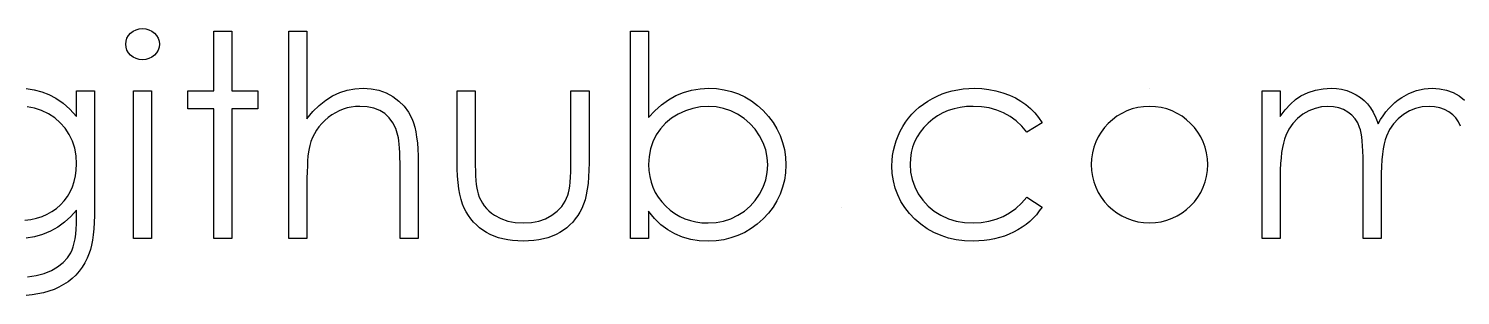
# Model space of a CAD drawing. Header units: millimetres. Extents: x -27 to 266, y -7 to 117.
# Drawn here: x 111.53 to 136.35, y 64.7 to 69.32 of the extents above; entities that cross this region are included whole.
import ezdxf

# ---------------------------------------------------------------- set-up
doc = ezdxf.new("R2010")
doc.units = ezdxf.units.MM

msp = doc.modelspace()

# ---------------------------------------------------------------- linework, layer by layer
at = {"color": 7, "linetype": 'Continuous'}
for p, q in [((130.966, 68.284), (130.966, 68.284)), ((125.625, 66.22), (125.625, 66.22))]:
    msp.add_line(p, q, dxfattribs=at)
at = {"color": 7, "linetype": 'Continuous', "flags": 128}
for points in [[(113.508, 69.316), (113.566, 69.311), (113.62, 69.296), (113.67, 69.271), (113.715, 69.237), (113.752, 69.195), (113.779, 69.149), (113.795, 69.099), (113.801, 69.045), (113.801, 69.045), (113.795, 68.993), (113.779, 68.944), (113.752, 68.898), (113.715, 68.857), (113.67, 68.822), (113.62, 68.797), (113.566, 68.783), (113.508, 68.778), (113.508, 68.778), (113.45, 68.783), (113.398, 68.797), (113.348, 68.822), (113.303, 68.857), (113.266, 68.898), (113.239, 68.944), (113.223, 68.993), (113.217, 69.045), (113.217, 69.045), (113.223, 69.099), (113.239, 69.149), (113.266, 69.195), (113.303, 69.237), (113.348, 69.271), (113.398, 69.296), (113.45, 69.311), (113.508, 69.316)], [(114.743, 69.271), (115.057, 69.271), (115.057, 69.271), (115.057, 68.239), (115.057, 68.239), (115.506, 68.239), (115.506, 68.239), (115.506, 67.925), (115.506, 67.925), (115.057, 67.925), (115.057, 67.925), (115.057, 65.681), (115.057, 65.681), (114.743, 65.681), (114.743, 65.681), (114.743, 67.925), (114.743, 67.925), (114.294, 67.925), (114.294, 67.925), (114.294, 68.239), (114.294, 68.239), (114.743, 68.239), (114.743, 68.239), (114.743, 69.271)], [(116.044, 69.271), (116.359, 69.271), (116.359, 69.271), (116.359, 67.756), (116.359, 67.756), (116.462, 67.88), (116.572, 67.987), (116.685, 68.079), (116.804, 68.152), (116.929, 68.21), (117.058, 68.251), (117.192, 68.276), (117.332, 68.284), (117.332, 68.284), (117.473, 68.275), (117.607, 68.248), (117.731, 68.203), (117.848, 68.14), (117.953, 68.061), (118.044, 67.971), (118.12, 67.867), (118.181, 67.751), (118.206, 67.686), (118.228, 67.612), (118.246, 67.53), (118.261, 67.438), (118.273, 67.338), (118.281, 67.23), (118.287, 67.113), (118.288, 66.988), (118.288, 66.988), (118.288, 65.681), (118.288, 65.681), (117.974, 65.681), (117.974, 65.681), (117.974, 66.885), (117.974, 66.885), (117.973, 66.989), (117.972, 67.084), (117.969, 67.171), (117.965, 67.248), (117.96, 67.316), (117.954, 67.375), (117.946, 67.426), (117.937, 67.467), (117.937, 67.467), (117.9, 67.584), (117.849, 67.687), (117.786, 67.773), (117.71, 67.844), (117.621, 67.899), (117.519, 67.938), (117.404, 67.962), (117.276, 67.97), (117.276, 67.97), (117.201, 67.967), (117.127, 67.958), (117.055, 67.943), (116.985, 67.922), (116.917, 67.894), (116.852, 67.861), (116.788, 67.821), (116.727, 67.775), (116.668, 67.725), (116.616, 67.672), (116.568, 67.616), (116.525, 67.557), (116.488, 67.495), (116.456, 67.431), (116.429, 67.363), (116.407, 67.293), (116.407, 67.293), (116.396, 67.241), (116.386, 67.18), (116.377, 67.11), (116.37, 67.028), (116.366, 66.938), (116.361, 66.837), (116.359, 66.727), (116.359, 66.606), (116.359, 66.606), (116.359, 65.681), (116.359, 65.681), (116.044, 65.681), (116.044, 65.681), (116.044, 69.271)], [(121.967, 65.681), (121.967, 69.271), (121.967, 69.271), (122.282, 69.271), (122.282, 69.271), (122.282, 67.775), (122.282, 67.775), (122.39, 67.895), (122.505, 67.998), (122.626, 68.086), (122.753, 68.157), (122.887, 68.213), (123.026, 68.252), (123.173, 68.276), (123.325, 68.284), (123.325, 68.284), (123.46, 68.278), (123.591, 68.259), (123.717, 68.229), (123.837, 68.187), (123.952, 68.133), (124.063, 68.066), (124.168, 67.987), (124.269, 67.896), (124.36, 67.797), (124.44, 67.692), (124.507, 67.582), (124.562, 67.467), (124.605, 67.347), (124.635, 67.222), (124.653, 67.091), (124.66, 66.955), (124.66, 66.955), (124.653, 66.821), (124.635, 66.692), (124.604, 66.568), (124.561, 66.449), (124.506, 66.335), (124.438, 66.226), (124.358, 66.122), (124.265, 66.023), (124.164, 65.932), (124.058, 65.854), (123.947, 65.787), (123.83, 65.733), (123.709, 65.691), (123.583, 65.66), (123.451, 65.643), (123.315, 65.637), (123.315, 65.637), (123.159, 65.644), (123.011, 65.667), (122.871, 65.707), (122.738, 65.761), (122.613, 65.832), (122.495, 65.921), (122.385, 66.029), (122.282, 66.155), (122.282, 66.155), (122.282, 65.681), (122.282, 65.681), (121.967, 65.681)], [(111.493, 68.277), (111.629, 68.257), (111.761, 68.223), (111.887, 68.175), (112.009, 68.111), (112.131, 68.025), (112.249, 67.919), (112.365, 67.792), (112.365, 67.792), (112.365, 68.239)], [(129.102, 67.685), (128.839, 67.521), (128.839, 67.521), (128.75, 67.626), (128.653, 67.718), (128.548, 67.795), (128.436, 67.858), (128.315, 67.907), (128.187, 67.942), (128.052, 67.963), (127.908, 67.97), (127.908, 67.97), (127.793, 67.965), (127.682, 67.952), (127.577, 67.929), (127.477, 67.897), (127.382, 67.856), (127.291, 67.805), (127.206, 67.746), (127.125, 67.678), (127.052, 67.603), (126.989, 67.523), (126.935, 67.441), (126.891, 67.354), (126.857, 67.263), (126.833, 67.169), (126.819, 67.07), (126.814, 66.967), (126.814, 66.967), (126.823, 66.833), (126.849, 66.704), (126.894, 66.578), (126.957, 66.456), (127.035, 66.343), (127.127, 66.242), (127.232, 66.156), (127.35, 66.083), (127.479, 66.025), (127.615, 65.984), (127.759, 65.959), (127.91, 65.951), (127.91, 65.951), (128.049, 65.958), (128.182, 65.979), (128.307, 66.014), (128.427, 66.063), (128.54, 66.126), (128.646, 66.203), (128.746, 66.294), (128.839, 66.399), (128.839, 66.399), (129.102, 66.227), (129.102, 66.227), (129.054, 66.159), (129.003, 66.094), (128.946, 66.034), (128.887, 65.978), (128.824, 65.925), (128.756, 65.877), (128.684, 65.832), (128.609, 65.792), (128.531, 65.755), (128.449, 65.724), (128.366, 65.697), (128.279, 65.675), (128.19, 65.658), (128.097, 65.646), (128.003, 65.639), (127.905, 65.637), (127.905, 65.637), (127.757, 65.642), (127.615, 65.66), (127.48, 65.69), (127.351, 65.731), (127.228, 65.785), (127.112, 65.85), (127.002, 65.927), (126.899, 66.016), (126.805, 66.113), (126.725, 66.216), (126.656, 66.324), (126.6, 66.437), (126.556, 66.555), (126.525, 66.678), (126.506, 66.806), (126.5, 66.939), (126.5, 66.939), (126.502, 67.03), (126.511, 67.119), (126.525, 67.206), (126.547, 67.292), (126.572, 67.376), (126.605, 67.459), (126.643, 67.539), (126.686, 67.619), (126.735, 67.695), (126.788, 67.767), (126.846, 67.835), (126.908, 67.898), (126.974, 67.957), (127.045, 68.011), (127.121, 68.062), (127.2, 68.108), (127.283, 68.149), (127.368, 68.185), (127.456, 68.215), (127.546, 68.24), (127.639, 68.259), (127.734, 68.273), (127.831, 68.281), (127.931, 68.284), (127.931, 68.284), (128.057, 68.279), (128.181, 68.264), (128.302, 68.241), (128.421, 68.206), (128.535, 68.164), (128.64, 68.116), (128.735, 68.062), (128.822, 68.003), (128.902, 67.936), (128.975, 67.861), (129.042, 67.777), (129.102, 67.685)], [(132.916, 68.239), (133.23, 68.239), (133.23, 68.239), (133.23, 67.795), (133.23, 67.795), (133.317, 67.91), (133.406, 68.008), (133.495, 68.089), (133.585, 68.154), (133.585, 68.154), (133.712, 68.211), (133.842, 68.252), (133.976, 68.276), (134.112, 68.284), (134.112, 68.284), (134.205, 68.279), (134.295, 68.266), (134.382, 68.243), (134.467, 68.21), (134.548, 68.17), (134.62, 68.125), (134.685, 68.073), (134.742, 68.015), (134.793, 67.947), (134.841, 67.867), (134.886, 67.774), (134.926, 67.666), (134.926, 67.666), (134.968, 67.74), (135.013, 67.809), (135.061, 67.873), (135.111, 67.933), (135.163, 67.988), (135.218, 68.039), (135.275, 68.085), (135.336, 68.126), (135.461, 68.195), (135.591, 68.245), (135.725, 68.274), (135.864, 68.284), (135.864, 68.284), (135.993, 68.276), (136.113, 68.251), (136.226, 68.209), (136.331, 68.151), (136.426, 68.078)], [(112.365, 68.239), (112.679, 68.239), (112.679, 68.239), (112.679, 66.209), (112.679, 66.209), (112.678, 66.08), (112.673, 65.959), (112.666, 65.848), (112.656, 65.745), (112.643, 65.651), (112.626, 65.567), (112.608, 65.491), (112.586, 65.425), (112.586, 65.425), (112.551, 65.339), (112.51, 65.259), (112.464, 65.184), (112.411, 65.114), (112.352, 65.049), (112.289, 64.989), (112.218, 64.933), (112.142, 64.884), (112.061, 64.839), (111.977, 64.801), (111.887, 64.768), (111.794, 64.742), (111.697, 64.721), (111.596, 64.706), (111.491, 64.697)], [(113.352, 68.239), (113.666, 68.239), (113.666, 68.239), (113.666, 65.681), (113.666, 65.681), (113.352, 65.681), (113.352, 65.681), (113.352, 68.239)], [(118.961, 68.239), (119.275, 68.239), (119.275, 68.239), (119.275, 67.053), (119.275, 67.053), (119.276, 66.948), (119.278, 66.853), (119.282, 66.765), (119.288, 66.686), (119.295, 66.616), (119.303, 66.554), (119.313, 66.5), (119.325, 66.455), (119.325, 66.455), (119.346, 66.398), (119.371, 66.344), (119.4, 66.294), (119.433, 66.246), (119.471, 66.201), (119.513, 66.16), (119.558, 66.121), (119.609, 66.086), (119.719, 66.027), (119.84, 65.984), (119.97, 65.959), (120.11, 65.951), (120.11, 65.951), (120.25, 65.959), (120.379, 65.984), (120.497, 66.025), (120.604, 66.083), (120.697, 66.153), (120.775, 66.235), (120.837, 66.327), (120.884, 66.43), (120.884, 66.43), (120.895, 66.472), (120.906, 66.524), (120.915, 66.586), (120.923, 66.659), (120.928, 66.742), (120.932, 66.836), (120.935, 66.939), (120.935, 67.053), (120.935, 67.053), (120.935, 68.239), (120.935, 68.239), (121.25, 68.239), (121.25, 68.239), (121.25, 66.994), (121.25, 66.994), (121.247, 66.867), (121.242, 66.748), (121.232, 66.636), (121.218, 66.534), (121.2, 66.439), (121.179, 66.352), (121.153, 66.274), (121.123, 66.203), (121.09, 66.139), (121.053, 66.078), (121.01, 66.02), (120.966, 65.966), (120.916, 65.916), (120.863, 65.869), (120.805, 65.826), (120.743, 65.787), (120.678, 65.752), (120.609, 65.721), (120.535, 65.695), (120.458, 65.674), (120.376, 65.658), (120.29, 65.646), (120.201, 65.639), (120.107, 65.637), (120.107, 65.637), (120.014, 65.639), (119.924, 65.646), (119.839, 65.658), (119.757, 65.674), (119.679, 65.695), (119.605, 65.721), (119.535, 65.752), (119.469, 65.787), (119.408, 65.826), (119.35, 65.869), (119.296, 65.916), (119.246, 65.967), (119.2, 66.022), (119.159, 66.08), (119.121, 66.141), (119.087, 66.207), (119.058, 66.278), (119.032, 66.358), (119.01, 66.447), (118.993, 66.544), (118.979, 66.65), (118.969, 66.763), (118.963, 66.886), (118.961, 67.017), (118.961, 67.017), (118.961, 68.239)], [(136.357, 67.63), (136.322, 67.703), (136.276, 67.769), (136.22, 67.826), (136.153, 67.877), (136.078, 67.917), (135.996, 67.947), (135.906, 67.964), (135.81, 67.97), (135.81, 67.97), (135.691, 67.962), (135.578, 67.935), (135.47, 67.891), (135.367, 67.83), (135.273, 67.754), (135.193, 67.666), (135.126, 67.567), (135.073, 67.456), (135.051, 67.393), (135.032, 67.32), (135.017, 67.237), (135.003, 67.145), (134.994, 67.042), (134.986, 66.93), (134.982, 66.808), (134.98, 66.676), (134.98, 66.676), (134.98, 65.681), (134.98, 65.681), (134.666, 65.681), (134.666, 65.681), (134.666, 66.982), (134.666, 66.982), (134.666, 67.092), (134.663, 67.194), (134.658, 67.286), (134.651, 67.368), (134.643, 67.442), (134.633, 67.506), (134.621, 67.561), (134.607, 67.607), (134.573, 67.685), (134.527, 67.755), (134.471, 67.817), (134.403, 67.87), (134.328, 67.914), (134.244, 67.945), (134.154, 67.964), (134.058, 67.97), (134.058, 67.97), (133.944, 67.962), (133.834, 67.936), (133.727, 67.893), (133.625, 67.833), (133.531, 67.759), (133.45, 67.673), (133.382, 67.575), (133.327, 67.465), (133.305, 67.403), (133.285, 67.335), (133.268, 67.258), (133.255, 67.173), (133.244, 67.081), (133.237, 66.981), (133.232, 66.873), (133.23, 66.758), (133.23, 66.758), (133.23, 65.681), (133.23, 65.681), (132.916, 65.681), (132.916, 65.681), (132.916, 68.239)], [(111.47, 66), (111.575, 66.012), (111.674, 66.033), (111.768, 66.063), (111.857, 66.101), (111.939, 66.148), (112.017, 66.202), (112.089, 66.266), (112.153, 66.336), (112.209, 66.411), (112.257, 66.492), (112.296, 66.578), (112.326, 66.669), (112.347, 66.765), (112.361, 66.867), (112.365, 66.974), (112.365, 66.974), (112.357, 67.114), (112.333, 67.245), (112.293, 67.369), (112.238, 67.485), (112.168, 67.591), (112.084, 67.686), (111.988, 67.769), (111.878, 67.84), (111.76, 67.896), (111.637, 67.938), (111.51, 67.962)], [(123.312, 65.951), (123.45, 65.959), (123.581, 65.984), (123.708, 66.025), (123.829, 66.083), (123.941, 66.155), (124.041, 66.241), (124.13, 66.34), (124.205, 66.452), (124.267, 66.573), (124.311, 66.697), (124.337, 66.824), (124.346, 66.955), (124.346, 66.955), (124.337, 67.087), (124.311, 67.215), (124.266, 67.34), (124.204, 67.462), (124.128, 67.575), (124.039, 67.675), (123.938, 67.762), (123.825, 67.836), (123.705, 67.895), (123.579, 67.936), (123.45, 67.962), (123.317, 67.97), (123.317, 67.97), (123.181, 67.962), (123.049, 67.936), (122.92, 67.895), (122.795, 67.836), (122.678, 67.763), (122.576, 67.679), (122.488, 67.583), (122.414, 67.475), (122.356, 67.358), (122.315, 67.234), (122.29, 67.103), (122.282, 66.965), (122.282, 66.965), (122.287, 66.859), (122.301, 66.758), (122.324, 66.66), (122.356, 66.568), (122.398, 66.479), (122.449, 66.395), (122.509, 66.316), (122.579, 66.241), (122.655, 66.173), (122.737, 66.114), (122.821, 66.064), (122.911, 66.024), (123.005, 65.991), (123.103, 65.969), (123.206, 65.955), (123.312, 65.951)], [(111.517, 65.016), (111.667, 65.039), (111.805, 65.076), (111.929, 65.129), (112.038, 65.193), (112.131, 65.266), (112.206, 65.346), (112.265, 65.433), (112.289, 65.483), (112.309, 65.54), (112.326, 65.604), (112.34, 65.677), (112.351, 65.756), (112.359, 65.843), (112.364, 65.937), (112.365, 66.039), (112.365, 66.039), (112.365, 66.172), (112.365, 66.172), (112.267, 66.06), (112.159, 65.962), (112.04, 65.878), (111.911, 65.808), (111.775, 65.752), (111.635, 65.713), (111.491, 65.689)]]:
    msp.add_lwpolyline(points, dxfattribs=at)
at = {"color": 7, "linetype": 'Continuous'}
msp.add_arc((130.964, 66.961), 1.009, 90.0002, 89.9998, dxfattribs=at)

doc.saveas('drawing.dxf')
